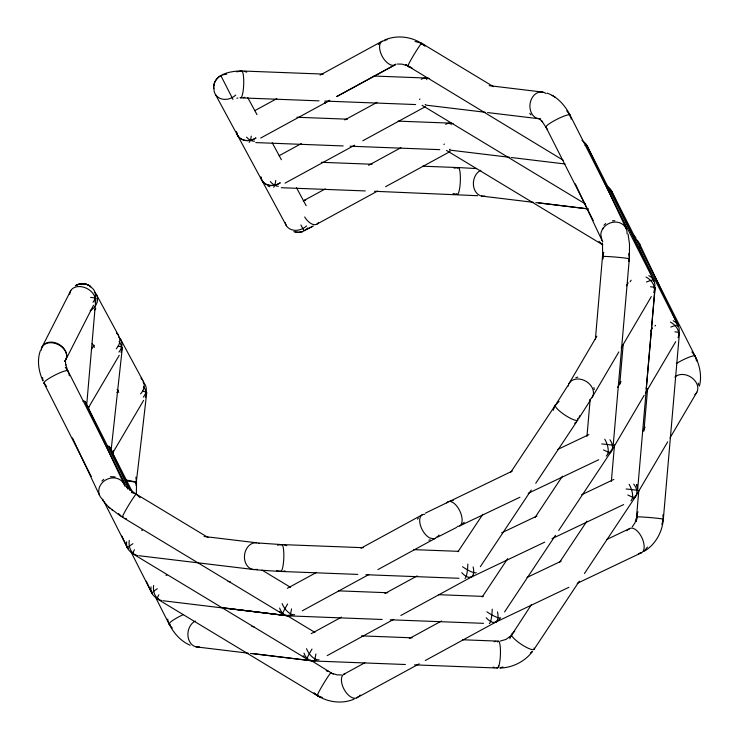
<?xml version="1.0" encoding="UTF-8"?>
<svg xmlns="http://www.w3.org/2000/svg" width="739" height="739" viewBox="0 0 739 739"><rect width="100%" height="100%" fill="white"/><g stroke="black" fill="none" stroke-linecap="round" stroke-linejoin="round"><path stroke-width="1.11" d="M595.366 339.58L602.497 256.562L603.052 254.022L602.599 259.25L603.689 252.276M636.621 519.693L637.064 514.455C635.429 531.969 636.547 512.081 638.025 511.896M213.58 88.625C213.183 83.47 215.964 78.297 220.49 75.784M42.557 377.583L42.991 380.576M602.673 254.853L602.414 243.085M629.434 256.895L629.508 244.092L628.076 234.124M213.71 86.241C215.289 73.54 231.187 71.009 241.671 70.972L323.331 74.094M213.562 88.504L213.774 85.031M86.574 406.376L95.904 298.334M613.176 445.525L629.314 258.89L628.686 253.579M619.753 384.446L623.189 344.54M637.563 490.557L646.292 389.13M636.519 517.004L638.792 490.668M643.937 431.123L647.604 388.76M679.464 332.698L663.326 519.332C662.283 532.292 655.225 544.874 643.881 551.497M586.96 436.361L590.128 399.928M611.347 481.385L614.506 444.887M88.468 409.914L88.846 406.478M111.062 450.688L122.351 347.709M141.574 437.617L135.921 485.246M141.546 437.931L146.71 392.852M112.744 453.792L113.104 450.605M636.445 517.965L634.995 522.824L632.279 526.824M628.787 261.504L629.314 258.89M699.39 386.1C702.115 376.068 699.676 365.325 695.15 356.18M509.855 638.699L510.566 636.547M579.08 417.396L579.561 415.761M553.28 410.284L554.241 407.309M40.386 350.619C36.756 360.503 38.751 371.514 42.917 380.89M498.853 665.894L498.317 667.178M661.83 524.394L663.326 519.332L662.892 514.88M293.817 231.686C296.025 232.314 303.849 233.219 303.812 230.143M511.545 634.662L510.335 637.064L531.498 604.557M555.229 405.425L554.01 407.826L555.432 405.046L559.081 401.416M42.243 346.683L70.815 290.501M65.974 359.366L93.511 305.225M91.424 349.51L93.751 345.547M87.839 408.741L119.228 355.32M116.956 392.594L118.12 390.617M112.208 453.811L143.597 400.39M568.975 383.652L596.844 336.217M626.441 285.827L628.187 282.861M592.124 397.379L618.829 351.93M621.148 347.977L651.336 296.588M617.564 387.532L621.037 381.61M650.791 330.933L652.546 327.95M611.162 451.529L644.232 395.226M645.387 393.25L675.695 341.677M642.736 431.225L645.073 427.244M635.919 495.952L667.677 441.867M670.014 437.894L696.868 392.206M567.635 385.943L556.43 403.577M590.479 400.095L578.665 418.634M647.456 547.036L644.731 550.49M602.377 229.459L603.394 227.917L602.858 228.674M457.968 551.728L482.807 514.335M510.834 472.156L555.432 405.046M480.332 566.693L531.295 490.003M535.747 483.288L577.796 420.011M482.207 596.973L507.675 558.638M535.045 517.439L562.425 476.23M504.571 611.938L555.506 535.276M558.684 530.491L610.894 451.908M559.525 562.379L586.914 521.152M534.112 649.248L579.339 581.177M584.438 573.51L635.401 496.811M94.546 310.195L95.83 308.523M532.403 651.604C524.819 661.534 512.654 667.705 500.174 668.028M511.748 634.284L514.732 631.198M417.489 519.157L418.385 518.131M359.274 696.11L360.226 695.029M437.543 536.773L439.021 535.101M498.465 620.28L499.943 618.608M378.276 44.552L379.754 42.88M462.679 523.812L464.249 522.251M509.947 636.51L505.938 639.429L500.229 641.082M307.886 227.991L304.468 230.66M603.966 225.146L605.758 223.538M101.945 480.978L103.737 479.371M626.727 530.648L627.744 529.752M574.683 423.281L576.014 422.2M530.334 653.045L532.329 651.428M320.089 75.101L381.897 41.366M260.673 138.064L326.028 102.398M254.752 110.656L276.839 98.638M329.723 100.365L324.717 103.09L329.714 100.365M394.838 64.967L336.735 96.56L395.725 64.395M279.185 155.68L301.383 143.588M344.78 119.94L377.075 102.342M285.069 183.124L354.702 145.186M362.775 140.789L425.341 106.702M304.089 200.454L325.271 188.916M368.641 165.287L400.917 147.698M317.031 224.056L377.546 191.078M385.619 186.681L450.171 151.513M287.305 588.327L316.56 572.392M360.937 548.218L422.468 514.686M302.269 610.83L368.835 574.563M377.915 569.612L435.41 538.288M311.221 633.656L341.492 617.157M384.89 593.519L417.184 575.921M327.192 655.604L393.795 619.319M400.861 615.467L471.5 576.974M343.737 674.291L364.918 662.744M409.295 638.57L441.571 620.982M356.678 697.884L419.216 663.816M425.267 660.518L495.869 622.044M311.812 226.79L313.271 226.005M425.424 513.106L512.201 471.122M437.7 537.059L456.776 527.332M310.315 227.575L312.671 226.337M75.295 285.79C79.729 283 85.742 283.055 90.075 286.021M308.773 228.379L311.017 227.206M307.221 229.192L309.318 228.092M305.641 230.005L307.59 228.998M557.788 449.414L588.872 434.615M459.843 525.845L519.942 497.236M528.228 493.292L598.692 459.75M501.679 532.828L536.985 516.025M581.639 494.76L613.832 479.435M470.983 577.242L544.717 542.14M551.987 538.676L623.642 504.571M526.99 577.455L561.178 561.178M606.774 539.47L629.573 528.616M495.352 622.312L568.919 587.293M577.214 583.339L641.452 552.763M76.015 285.356C80.071 283.139 85.327 283.185 89.28 285.596M76.052 285.337C80.69 282.769 86.759 283.286 90.888 286.612M502.917 667.003L499.943 667.871M384.945 39.888C397.573 34.493 413.092 36.765 423.909 45.079L421.664 43.361L424.99 46.234M354.092 699.112C342.268 704.249 328.162 702.318 317.345 695.658L157.047 598.812M639.623 553.335L638.385 553.77L640.491 553.04M302.473 231.556L298.279 232.332L295.166 231.991M236.582 71.803L241.671 70.972M454.069 168.15L458.282 167.541L476.637 168.594M575.792 377.657L577.815 377.121M277.531 545.151L281.596 544.569L363.246 547.701M243.196 97.724L244.868 97.28M283.305 571.302L284.977 570.859M494.169 641.72L495.841 641.276M222.485 74.888L226.697 74.159M236.868 98.213L237.847 98.028M384.88 40.1L387.079 39.767M428.869 540.089L430.218 539.895M397.49 64.025L402.09 64.145L406.016 65.42M341.547 674.975L336.947 674.855L333.021 673.58M451.03 500.691L453.275 500.46M257.569 569.399L254.234 569.593L138.858 555.7M612.446 220.822L614.83 220.73M110.425 476.655L115.108 476.914M373.925 76.034L425.682 78.02M240.803 97.862L319.008 100.855M324.754 101.077L415.604 104.55M296.902 117.252L347.506 119.191M398.109 121.131L449.866 123.108M255.777 142.599L343.182 145.943M350.083 146.211L439.788 149.647M321.363 162.312L372.04 164.243M422.542 166.192L458.125 167.568M281.3 187.715L365.269 190.93M374.461 191.281L477.616 195.706M413.849 549.631L458.707 551.349M357.778 574.406L280.718 571.459L276.515 570.526M365.823 574.72L458.984 578.286M338.342 590.849L387.79 592.743M438.403 594.683L483.26 596.401M289.171 615.892L382.165 619.476M390.21 619.79L483.528 623.337M361.473 635.891L412.14 637.812M462.651 639.771L498.234 641.138M313.354 660.98L405.378 664.509M414.57 664.86L497.365 668.028M279.998 544.477L258.696 543.026M278.871 571.386L256.313 569.852M415.032 41.467L421.766 43.342L493.504 86.694M425.969 78.048L429.396 78.454M489.181 85.65L542.869 92.116M425.849 105.123L485.246 112.273M487.537 112.55L538.934 118.739M449.451 150.063L509.91 157.342M511.443 157.527L565.049 163.984M481.643 196.075L533.632 202.366M535.84 202.625L588.29 208.925L538.325 202.745M204.084 536.468L256.636 542.795M228.037 581.501L230.291 581.769M163.227 600.77L223.252 608.031M226.651 608.437L288.7 615.883L223.427 607.864L287.166 615.707M251.833 626.496L254.087 626.764M196.168 646.874L248.156 653.165M250.419 653.442L313.068 660.952L252.849 653.544M457.293 194.459L453.053 193.516M411.974 67.96L405.785 64.829M124.799 518.335L126.498 518.76M131.302 492.359L136.29 494.151L208.028 537.493M322.259 697.44L317.345 695.658L314.029 692.776M326.204 670.809L328.763 671.455M284.367 544.902L286.815 545.761M493.144 667.105L494.779 667.677M244.258 71.323L246.706 72.182M268.22 186.191L269.855 186.764M547.156 93.132C557.465 96.707 565.067 105.483 569.954 114.942L653.692 280.321L611.356 190.616M407.817 66.371L410.182 67.378L405.693 64.672L563.183 160.215M190.209 645.249C180.722 641.286 173.683 633.037 169.083 624.058L155.135 596.493M319.59 696.951L315.119 693.921L317.345 695.658M422.089 105.317L585.584 204.093M446.467 150.433L602.747 244.849M262.086 570.148L290.584 587.366M286.399 615.19L314.943 632.436M282.621 613.98L122.332 517.143L118.462 513.522M310.556 660.13L333.252 674.171M132.678 553.742L306.99 659.059M552.116 95.359L555.349 97.317M134.886 493.301L125.944 486.382M120.642 516.118L108.735 507.102L102.287 499.97M602.719 244.821L598.941 241.311M539.756 119.284L542.657 121.889L541.853 121.094L547.359 129.38M136.318 494.179L140.096 497.689M108.735 507.102L109.815 508.035M111.709 509.633L112.568 510.372M279.444 611.402L281.319 613.111M691.88 351.921L695.029 355.912L696.951 360.133M566.739 110.868L569.954 114.942M65.318 367.329L67.979 370.923L127.792 489.052M46.548 386.469L43.934 383.005L91.266 476.479M172.298 628.132L169.083 624.058M632.898 234.383L635.965 237.921M304.089 230.873L300.875 224.979M303.249 655.789L304.154 656.832M529.715 113.298L531.055 114.933M232.97 99.395L220.887 75.655L221.257 76.154M247.694 97.511L256.996 114.637M215.437 94.472L286.409 225.746M272.201 142.729L281.402 159.753M96.199 294.196L118.443 335.33M120.568 339.266L142.812 380.4M92.209 343.395L94.38 347.404M117.122 389.462L118.748 392.474M296.496 187.734L306.177 205.701M611.412 190.754L695.15 356.133M586.988 145.537L678.06 325.4M545.909 127.034L593.241 220.508M109.908 447.603L132.623 492.451M85.539 402.543L129.778 489.902M130.711 551.322L152.049 593.454M103.756 501.134L127.681 548.384M639.503 243.685L678.43 326.176M587.357 146.322L626.284 228.813M575.311 183.872L601.925 240.258A13.468 11.769 -25.3 0 0 602.858 241.745M130.009 490.262L109.335 446.448A13.468 11.769 -25.3 0 1 110.388 449.635M123.893 483.869L84.967 401.379A13.468 11.769 -25.3 0 1 86.02 404.566M146.267 581.196L151.68 592.678M121.898 536.135L127.311 547.608M72.44 437.885L99.534 495.315M601.925 240.258L600.779 234.512A13.468 11.769 -25.3 0 1 614.894 222.06A13.468 11.769 -25.3 0 1 627.051 233.792M67.378 369.629L65.494 363.856L65.734 364.937L65.401 361.02M636.649 484.553L637.166 486.096M636.732 484.673L637.461 487.37M135.893 477.182L136.539 482.438L136.355 493.541M570.896 117.381L571.192 119.099M167.688 619.042L168.141 621.619M68.875 373.213L69.327 375.791M696.046 358.424L696.489 361.002M698.29 383.061L698.54 385.074M593.944 387.587L594.193 389.601M637.304 486.659L637.618 489.2M602.497 256.562L602.599 259.25M126.036 480.969A13.468 0.591 4.9 0 1 135.671 482.585M157.703 598.488A13.468 11.769 -25.3 0 1 151.015 586.849M165.952 575.265A13.468 11.769 -25.3 0 1 166.875 575.33M152.557 593.685A13.468 2.032 -26.9 0 1 157.315 588.78M157.86 598.184A13.468 0.831 -58.9 0 1 158.811 594.821M161.952 600.641A13.468 10.568 -83.1 0 1 153.638 585.473M318.047 694.965A13.468 0.831 -58.9 0 1 323.072 684.443A13.468 0.831 -58.9 0 1 331.146 673.09M358.193 696.628A13.468 7.196 61.4 0 1 344.282 689.699A13.468 7.196 61.4 0 1 345.298 673.7M497.698 620.326A13.468 7.196 61.4 0 1 486.17 617.721M492.202 609.158A13.468 2.54 -87.8 0 1 489.32 623.54M497.495 611.966A13.468 6.808 64.5 0 1 493.246 622.589M628.566 529.567A13.468 6.808 64.5 0 1 641.609 537.105A13.468 6.808 64.5 0 1 640.399 553.049M636.806 517.143A13.468 0.591 4.9 0 1 650.948 517.642A13.468 0.591 4.9 0 1 662.477 519.443M674.901 331.82A13.468 0.591 4.9 0 1 678.919 332.79M673.211 320.726A13.468 11.769 -25.3 0 1 678.698 333.723M655.003 326.038A13.468 11.769 -25.3 0 1 655.539 325.28M670.827 327.081A13.468 2.032 -26.9 0 1 677.7 326.379M635.06 238.651A13.468 11.769 -25.3 0 1 640.316 247.787M443.963 144.632A13.468 0.831 -58.9 0 1 444.287 144.022M318.398 222.587A13.468 7.196 61.4 0 1 304.662 216.952M303.304 200.943A13.468 7.196 61.4 0 1 305.734 200.066M306.537 225.968A13.468 10.836 -28.3 0 1 293.577 230.189A13.468 10.836 -28.3 0 1 285.208 222.624M280.072 182.801A13.468 10.836 -28.3 0 1 260.895 176.917A13.468 11.057 -28.4 0 0 280.183 182.995M255.814 137.925A13.468 11.057 -28.4 0 1 236.498 131.791A13.468 11.27 -28.5 0 0 255.906 138.119M235.741 95.035A13.468 11.27 -28.5 0 1 221.035 98.758A13.468 11.27 -28.5 0 1 214.079 87.923M241.09 71.277A13.468 2.54 -87.8 0 1 243.685 84.542A13.468 2.54 -87.8 0 1 240.073 97.52M424.907 78.565A13.468 2.54 -87.8 0 1 426.809 79.655M425.396 104.384A13.468 2.54 -87.8 0 1 425.211 104.624M419.595 99.562A13.468 0.831 -58.9 0 1 419.918 98.952M606.349 185.23A13.468 0.831 -58.9 0 1 606.34 185.48M607.282 186.357A13.468 11.769 -25.3 0 1 612.409 193.803M609.352 190.542A13.468 2.032 -26.9 0 1 610.996 191.595M648.842 275.656A13.468 11.769 -25.3 0 1 654.329 288.653M630.145 281.753A13.468 11.769 -25.3 0 1 631.171 280.21M646.459 282.012A13.468 2.032 -26.9 0 1 653.331 281.31M646.034 277.042A13.468 10.328 30.4 0 1 653.673 292.561M568.125 386.201A13.468 10.328 30.4 0 1 586.332 381.5A13.468 10.328 30.4 0 1 589.842 399.67M577.501 418.514A13.468 2.928 33.6 0 1 565.843 415.66A13.468 2.928 33.6 0 1 556.033 404.796M476.267 572.707A13.468 2.928 33.6 0 1 462.559 566.758M467.833 564.079A13.468 2.54 -87.8 0 1 464.951 578.471M473.329 575.256A13.468 7.196 61.4 0 1 461.801 572.651M281.014 545.096A13.468 2.54 -87.8 0 1 283.794 557.991A13.468 2.54 -87.8 0 1 280.063 570.914M255.971 569.455A13.468 10.568 -83.1 0 1 244.572 554.767A13.468 10.568 -83.1 0 1 259.306 543.571M137.583 555.571A13.468 10.568 -83.1 0 1 129.27 540.403M133.491 553.114A13.468 0.831 -58.9 0 1 134.443 549.751M128.189 548.615A13.468 2.032 -26.9 0 1 132.937 543.71M133.334 553.419A13.468 11.769 -25.3 0 1 126.637 541.779M141.583 530.196A13.468 11.769 -25.3 0 1 142.507 530.26M44.737 383.245A13.468 2.032 -26.9 0 1 55.24 374.969A13.468 2.032 -26.9 0 1 67.563 371.763M41.227 350.101A13.468 10.328 30.4 0 1 57.845 343.727A13.468 10.328 30.4 0 1 64.718 361.325M119.127 341.557A13.468 10.328 30.4 0 1 120.984 352.281M103.248 499.878A13.468 11.769 -25.3 0 1 105.206 480.258A13.468 11.769 -25.3 0 1 124.78 486.225M123.145 516.515A13.468 0.831 -58.9 0 1 128.17 505.993A13.468 0.831 -58.9 0 1 136.244 494.631M282.926 613.749A13.468 0.831 -58.9 0 1 287.628 604.003M291.942 615.328A13.468 10.568 -83.1 0 1 279.628 608.068M291.508 608.899A13.468 2.54 -87.8 0 1 288.164 615.07M294.658 614.719A13.468 7.196 61.4 0 1 282.104 603.615M500.636 617.776A13.468 2.928 33.6 0 1 486.927 611.827M610.913 450.596A13.468 2.928 33.6 0 1 603.458 449.922M601.749 443.927A13.468 0.591 4.9 0 1 613.056 445.571M602.793 256.692A13.468 0.591 4.9 0 1 616.936 257.2A13.468 0.591 4.9 0 1 628.464 259.001M582.914 141.288A13.468 11.769 -25.3 0 1 588.133 149.574M584.983 145.472A13.468 2.032 -26.9 0 1 586.369 146.802M445.654 124.346A13.468 10.568 -83.1 0 1 453.072 123.644M449.284 123.635A13.468 2.54 -87.8 0 1 451.178 124.725M449.949 149.149A13.468 2.54 -87.8 0 1 449.765 149.454M251.278 136.152A13.468 2.54 -87.8 0 1 249.098 142.304M254.549 141.14A13.468 7.196 61.4 0 1 246.549 137.158M396.012 64.127A13.468 7.196 61.4 0 1 381.777 55.499A13.468 7.196 61.4 0 1 384.566 40.737M408.214 66.168A13.468 0.831 -58.9 0 1 414.385 53.956A13.468 0.831 -58.9 0 1 421.627 44.1M581.981 140.161A13.468 0.831 -58.9 0 1 581.972 140.41M670.402 322.112A13.468 10.328 30.4 0 1 678.042 337.64M609.906 439.751A13.468 10.328 30.4 0 1 608.871 453.82M604.742 439.206A13.468 6.808 64.5 0 1 606.239 456.083M446.513 502.88A13.468 6.808 64.5 0 1 459.981 511.296A13.468 6.808 64.5 0 1 457.293 526.362M436.777 536.819A13.468 7.196 61.4 0 1 433.848 538.879L429.664 537.937A13.468 7.196 61.4 0 1 420.048 523.849A13.468 7.196 61.4 0 1 424.676 514.316M82.962 401.305A13.468 2.032 -26.9 0 1 84.689 401.194M90.103 286.723A13.468 11.057 -28.4 0 1 93.012 302.334M94.287 291.997A13.468 11.057 -28.4 0 1 90.223 310.629M116.531 333.132A13.468 11.057 -28.4 0 1 116.199 348.836M94.084 345.935A13.468 11.057 -28.4 0 1 93.973 345.131M118.656 337.067A13.468 11.057 -28.4 0 1 118.942 352.069M140.9 378.202A13.468 11.057 -28.4 0 1 140.567 393.905M118.452 391.005A13.468 11.057 -28.4 0 1 118.342 390.201M143.024 382.137A13.468 11.057 -28.4 0 1 143.311 397.139M143.495 386.626A13.468 10.328 30.4 0 1 145.352 397.351M307.295 658.818A13.468 0.831 -58.9 0 1 311.997 649.073M316.31 660.398A13.468 10.568 -83.1 0 1 303.997 653.137M319.026 659.788A13.468 7.196 61.4 0 1 306.473 648.685M315.876 653.969A13.468 2.54 -87.8 0 1 312.689 660.444M473.126 566.896A13.468 6.808 64.5 0 1 468.877 577.519M629.111 484.276A13.468 6.808 64.5 0 1 630.977 500.811M633.692 484.1A13.468 10.328 30.4 0 1 633.24 498.89M674.827 377.139A13.468 10.328 30.4 0 1 692.997 378.682A13.468 10.328 30.4 0 1 694.808 394.681M676.37 363.542A13.468 2.032 -26.9 0 1 689.755 356.937A13.468 2.032 -26.9 0 1 694.928 356.715M484.913 196.121A13.468 10.568 -83.1 0 1 473.57 186.191A13.468 10.568 -83.1 0 1 480.84 170.256M457.543 168.086A13.468 2.54 -87.8 0 1 460.332 180.99A13.468 2.54 -87.8 0 1 456.591 193.914M275.776 180.39A13.468 2.54 -87.8 0 1 273.652 187.272M278.372 186.265A13.468 7.196 61.4 0 1 270.317 181.554M421.285 79.276A13.468 10.568 -83.1 0 1 427.983 78.343M540.699 118.757A13.468 10.568 -83.1 0 1 530.288 102.545A13.468 10.568 -83.1 0 1 546.121 93.567M546.463 127.394A13.468 2.032 -26.8 0 1 557.788 118.868A13.468 2.032 -26.8 0 1 569.529 115.995M650.523 286.75A13.468 0.591 4.9 0 1 654.246 287.73M626.118 488.996A13.468 0.591 4.9 0 1 637.424 490.641M635.281 495.666A13.468 2.928 33.6 0 1 627.827 494.991M534.001 648.103A13.468 2.928 33.6 0 1 521.762 644.63A13.468 2.928 33.6 0 1 512.358 634.025M497.467 641.979A13.468 2.54 -87.8 0 1 500.46 653.599A13.468 2.54 -87.8 0 1 496.867 667.723M199.438 646.921A13.468 10.568 -83.1 0 1 188.094 636.99A13.468 10.568 -83.1 0 1 195.355 621.065M170.238 624.261A13.468 2.032 -26.9 0 1 171.54 621.25A13.468 2.032 -26.9 0 1 183.383 614.58M107.331 446.374A13.468 2.032 -26.9 0 1 109.058 446.264M118.064 346.092A13.468 1.413 6.3 0 1 122.323 347.736M90.601 297.374A13.468 0.591 4.9 0 1 95.885 298.353M41.19 349.741A13.468 9.736 27 0 1 58.141 344.55A13.468 9.736 27 0 1 64.598 361.279M69.725 294.279A13.468 9.736 27 0 1 84.052 287.305A13.468 9.736 27 0 1 94.971 302.131M126.415 480.138A13.468 1.561 6.5 0 1 135.496 483.288M142.479 391.097A13.468 1.561 6.5 0 1 146.073 393.148M655.003 287.665L646.246 389.01L655.105 287.582"/></g></svg>
